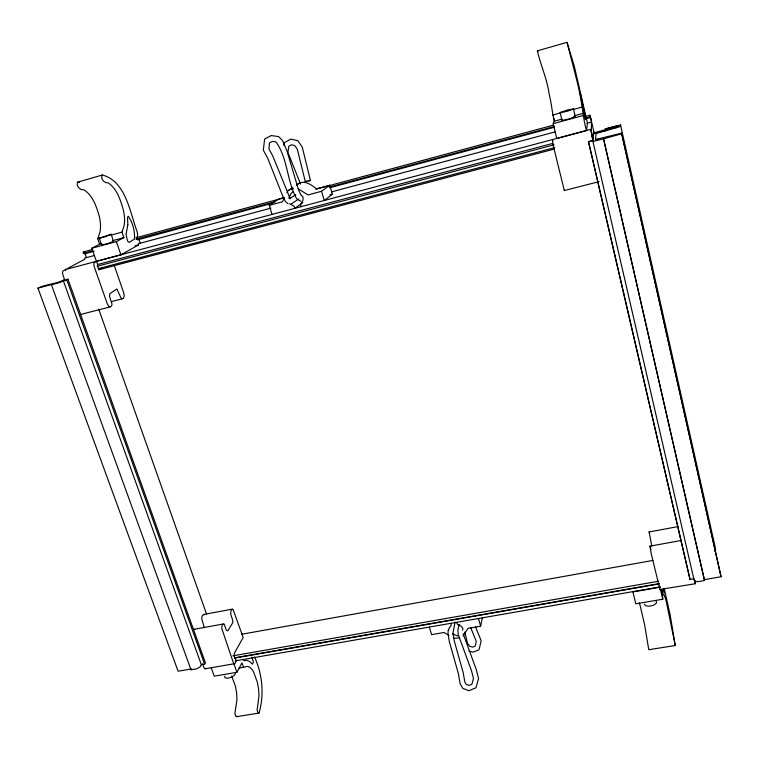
<?xml version="1.0" encoding="UTF-8"?>
<svg xmlns="http://www.w3.org/2000/svg" width="759" height="759" viewBox="0 0 759 759"><rect width="100%" height="100%" fill="white"/><g stroke="black" fill="none" stroke-linecap="round" stroke-linejoin="round"><path stroke-width="1.14" d="M448.199 630.074L448.009 633.376L449.319 641.602L458.313 673.385L460.172 683.906L462.819 688.385L468.929 690.709L475.969 687.777L478.568 678.527L476.206 669.315L463.132 633.718M694.001 578.747L690.026 579.44L588.443 141.8L592.76 140.662L694.295 580.948L697.474 581.755L704.494 580.54L603.509 138.85L621.668 133.783L621.63 133.148L595.502 139.552L596.147 133.432L619.629 126.725L620.606 126.222L620.539 124.96L605.084 129.011L616.925 125.861C618.348 124.969 618.348 127.256 616.963 127.076L593.604 133.755M448.768 630.188L448.873 628.604L451.32 625.055L450.837 623.414M203.981 627.721C204.323 623.623 199.19 617.817 203.497 614.486L232.273 609.154L233.079 609.515L243.184 637.475L234.294 653.366L234.18 656.193L236.324 660.662L235.157 663.195A3.624 1.395 81.8 0 1 233.07 661.905L221.742 628.395L221.989 625.796L223.051 624.031L224.104 624.012L226.372 630.255L227.852 630.852L232.89 622.446C233.231 618.319 228.155 612.598 232.273 609.154M598.244 139.523L598.291 138.982M85.53 252.159L85.046 251.495L83.281 251.979L83.386 253.383L84.685 253.781L94.23 251.172M597.2 139.798L597.248 139.258M694.997 580.806L695.377 583.718L660.083 589.43M677.91 526.623L649.116 531.955L651.791 546.063M592.76 140.662L592.675 141.326L593.671 141.326L603.509 138.85M593.823 132.009L592.807 140.263L588.443 141.8M567.039 42.352L577.874 84.581A28.225 1.214 77.1 0 1 581.309 102.152C583.216 111.753 583.624 121.089 586.47 130.576L556.736 138.517L553.178 123.651L554.165 121.231L552.125 110.112A28.055 1.831 76.8 0 0 548.909 92.589C546.774 78.168 540.56 64.8 537.353 50.825L567.039 42.352L574.335 66.327L587.466 123.224L586.47 130.576M592.428 136.99L592.978 138.84C589.601 131.582 592.94 123.954 590.502 117.541L585.92 118.774M283.648 145.348L284.54 142.559L290.925 139.096L297.86 140.757L302.243 147.037L310.412 180.367L309.444 180.898L305.289 181.6L297.329 149.295L294.72 145.567L291.513 144.798L288.837 146.24L287.908 152.436L300.602 184.114M463.094 635.928L467.99 628.367L480.646 626.184L482.439 617.352M462.535 630.236L462.895 628.537L461.425 626.431L457.212 624.031L456.738 622.389M599.012 181.657L564.326 190.547L564.487 189.854M459.186 624.372L457.876 630.093L458.218 634.448L471.548 670.909L473.483 678.47L471.842 684.324L469.053 685.405L466.14 684.305L464.869 682.151L463.123 672.332L454.176 640.577L452.971 633.025L455.096 622.095M138.84 239.161L140.216 243.222L138.404 243.535L138.489 244.91L120.928 254.834L96.402 261.381L91.801 248.25L116.374 241.618L123.85 237.624L121.971 232.14L123.689 226.998A25.626 10.114 72.2 0 0 123.432 210.234C120.51 200.253 117.284 189.01 108.176 182.91C104.068 183.061 100.71 179.228 101.943 175.263L102.342 175.006C125.956 181.211 129.865 212.473 137.047 231.372L137.721 235.015L136.601 238.658L137.626 239.835L272.614 203.137M561.859 120.501L560.237 112.36L568.017 109.846L573.481 108.973L575.275 116.639L569.373 118.897L561.859 120.501L562.039 119.988M91.801 248.25L99.609 244.18L97.712 238.734L99.543 233.582A25.493 10.531 71.8 0 0 99.429 216.865C96.507 206.903 93.139 195.661 83.86 189.797C79.733 190.063 76.109 186.297 77.456 182.245L102.342 175.006M111.25 234.284L104.021 237.188L99.239 238.117L101.592 244.872L106.374 243.981L113.404 241.476L111.25 234.284L99.239 238.117M283.999 198.792L282.528 201.78L269.246 205.357L272.035 214.446M286.949 192.805L287.927 190.813L292.708 187.482M288.752 198.108L291.304 193.213L293.23 191.657M211.182 667.607L214.247 676.184L236.922 672.294L242.007 662.873L243.563 667.322L246.571 666.516A22.628 8.501 82.2 0 1 253.705 672.227L257.396 682.502L258.61 689.238L258.99 695.975L257.14 709.864L257.529 711.8L259.009 713.052C264.407 694.789 262.443 674.324 254.531 656.99M235.461 673.356L234.37 675.368L231.22 677.313L227.501 678.261L224.949 677.778L224.778 676.098M190.452 669.077L178.109 671.222L37.95 288.145L52.267 284.359L51.451 284.805L191.021 669.799L196.723 668.802L199.996 667.009L201.353 664.732L204.607 664.163L205.414 662.806L67.968 279.17L64.515 280.09M191.021 669.799L191.572 668.878M231.675 675.994L235.413 686.212L236.609 692.92L236.941 699.637L234.882 713.488L236.021 716.638L237.093 716.173M590.502 117.541L590.047 115.273L594.221 133.299M714.874 551.072L715.642 550.085L714.855 545.693L620.539 124.96M296.997 184.835C303.714 178.877 310.858 184.646 316.56 188.811L329.71 185.272L332.328 194.247L324.254 200.509L321.541 191.287L329.71 185.272M302.832 202.549L294.872 208.355L294.274 206.363L289.644 203.706M291.295 203.962L298.648 199.029M269.246 205.357L278.771 199.01L284.17 197.558M80.16 314.577L110.093 306.911L111.573 305.934L112.057 304.046L109.543 296.608L109.865 293.61L116.905 289.027L120.937 297.841L122.047 298.771L123.508 298.23L124.258 295.668L123.66 292.642L114.173 265.252M296.333 185.101L298.135 183.915M289.957 198.469L295.744 194.702M101.886 268.335L99.068 269.303L97.408 266.153L97.513 264.028L96.545 261.665L94.533 262.415A3.985 1.689 72.9 0 0 94.353 267.007L107.114 303.334L108.518 305.953L110.093 306.911M51.451 284.805L59.686 282.519L67.968 279.17M64.43 279.511C56.327 284.293 46.214 283.904 37.95 288.145M94.514 255.489L84.752 258.06L84.723 259.284L65.54 269.549L590.758 129.343M573.481 108.973L567.561 111.212L560.047 112.844M305.289 181.6L306.997 181.069M97.712 238.734L99.922 238.136M110.947 235.138L121.971 232.14M552.694 115.074L560.597 112.92M573.017 109.543L582.049 107.095M289.094 189.864L293.534 188.659M99.609 244.18L101.81 243.582M112.835 240.603L123.85 237.624M554.165 121.231L562.058 119.097M574.468 115.738L583.491 113.3M553.178 123.651L582.988 115.596M83.281 251.979L92.427 249.502M135.88 237.785L284.54 197.682M315.839 189.238L553.482 125.131M585.293 116.554L590.047 115.273M83.386 253.383L92.541 250.925M136.013 239.208L275.583 201.6M329.349 187.112L554.715 126.392M585.606 118.072L590.179 116.839M329.786 187.748L553.909 127.389M321.541 191.287L308.04 194.921L298.259 188.887M140.32 243.193L270.878 208.165M331.579 191.875L554.905 131.952M586.973 123.356L591.555 122.123M135.093 245.812L138.489 244.91M330.08 194.845L332.328 194.247M97.569 264.549L552.732 143.413M593.14 132.977L616.033 126.886L616.052 127.939M602.323 131.582L605.748 130.671M97.285 266.229L554.127 144.789M98.215 268.677L554.81 147.588M98.585 269.815L554.07 149.134M111.592 301.57L122.825 298.676M223.051 624.031L193.64 629.391L194.75 629.372M660.045 589.847L651.231 553.757L649.989 546.157L680.88 540.522M241.59 634.268L652.882 560.436M232.833 655.852L658.632 581.223M234.683 657.787L659.191 583.595M234.436 658.138L659.315 583.908M235.385 660.833L660.026 586.897M659.913 587.238L632.902 591.935L635.843 603.841L662.787 599.212L662.057 590.028L663.233 594.961L663.717 594.572A24.649 1.509 78.4 0 1 666.307 601.669L675.263 645.539L670.093 614.524L664.144 588.187M603.528 138.584L704.361 579.648L721.05 576.745L621.63 133.148M205.186 668.774L234.512 663.689M239.094 668.091L243.563 667.322M308.704 180.661L310.412 180.367M459.28 637.921L453.73 638.376M236.799 716.648L259.009 713.052M639.268 602.845A24.516 1.992 78.6 0 1 640.273 606.118L644.609 624.685L648.774 649.685L675.263 645.539M573.795 116.611L575.275 116.639M77.864 181.989L79.704 182.056M457.601 635.909L452.639 633.936M468.92 651.042L472.99 652.152L478.834 649.932L479.318 648.622L481.159 640.814L475.495 626.801M203.497 614.486L204.332 614.837M300.735 201.239L296.646 198.697C286.693 181.135 287.927 158.261 275.963 141.905L272.396 141.411L269.473 142.948L268.914 148.84L272.699 155.804L290.251 198.82M448.901 635.435L444.062 632.494L431.586 634.647L429.347 627.152M649.989 546.157L650.928 549.288M243.43 660.026L244.303 660.747L246.666 660.33L249.417 661.298L252.51 664.144L253.383 661.933L251.969 657.171M288.097 203.763L285.545 201.619L282.822 196.296L267.661 158.1L263.326 150.178L264.625 139.03L271.2 135.557L278.553 136.582L282.462 140.462L286.987 150.984L298.619 190.177L301.124 195.433M644.306 604.259L645.852 605.862L649.59 606.223L653.765 605.16L656.402 603.177L656.269 601.213M301.627 195.48L303.059 197.141L303.012 200.12L300.536 204.683L301.143 206.685M537.353 50.825L537.998 51.612M65.748 270.536L65.027 269.825L63.291 270.754A3.956 1.765 72.5 0 0 63.044 275.327L64.999 280.783M649.116 531.955L649.353 532.457M470.646 627.522L476.272 641.383L475.153 646.156L472.639 647.114L469.726 646.326L467.497 643.271L464.84 632M564.326 190.547L553.102 145.064L552.486 139.713L552.789 140.643M66.792 279.824L204.607 664.163M202.52 663.764L203.687 667.009A3.596 1.471 82.1 0 0 205.86 668.281M63.329 280.745L201.353 664.732M85.084 253.639L86.498 257.643M98.679 309.036L206.552 614.04M233.886 663.67L236.922 672.294M663.309 589.496L664.505 592.969L663.888 589.003M116.374 241.618L120.928 254.834M695.377 583.718L694.295 579.402M478.474 618.604L480.646 626.184M590.995 130.453L590.73 129.504L592.817 140.197M660.434 589.411L662.787 599.212M588.775 142.559L690.026 579.44M621.668 133.783L721.05 576.745M591.47 132.502L591.897 134.713M659.694 586.204L659.932 587.504M554.098 118.584L554.487 120.719M704.361 579.648L704.494 580.54M127.844 224.759L126.013 234.607L127.559 241.058L129.201 242.444L134.466 239.038C135.036 231.163 132.759 222.596 128.271 216.239L127.531 217.283L127.844 224.759M585.692 118.081L585.388 119.666L579.933 92.086L585.692 118.081"/></g></svg>
